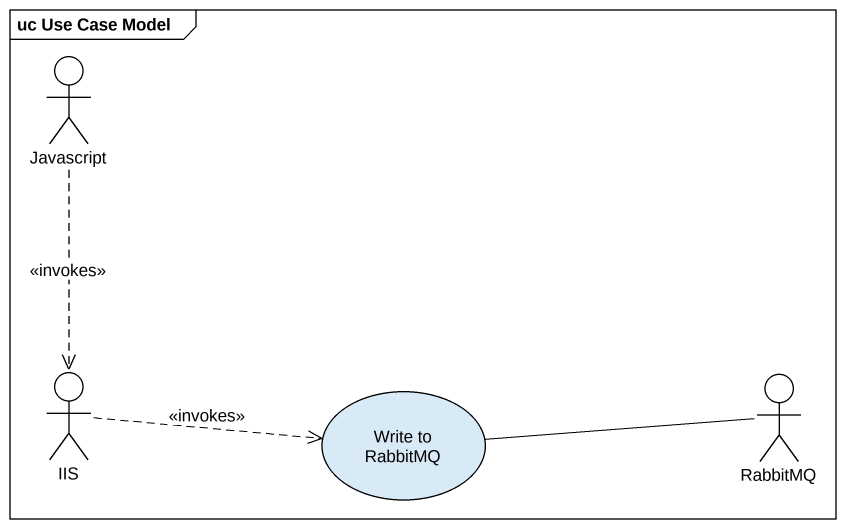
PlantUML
@startuml
mainframe uc Use Case Model
actor Javascript
actor IIS
usecase "Write to RabbitMQ" as Write_to_RabbitMQ
actor RabbitMQ
Javascript ..> IIS : <<invokes>>
IIS .right.> Write_to_RabbitMQ : <<invokes>>
RabbitMQ -left- Write_to_RabbitMQ
@enduml
